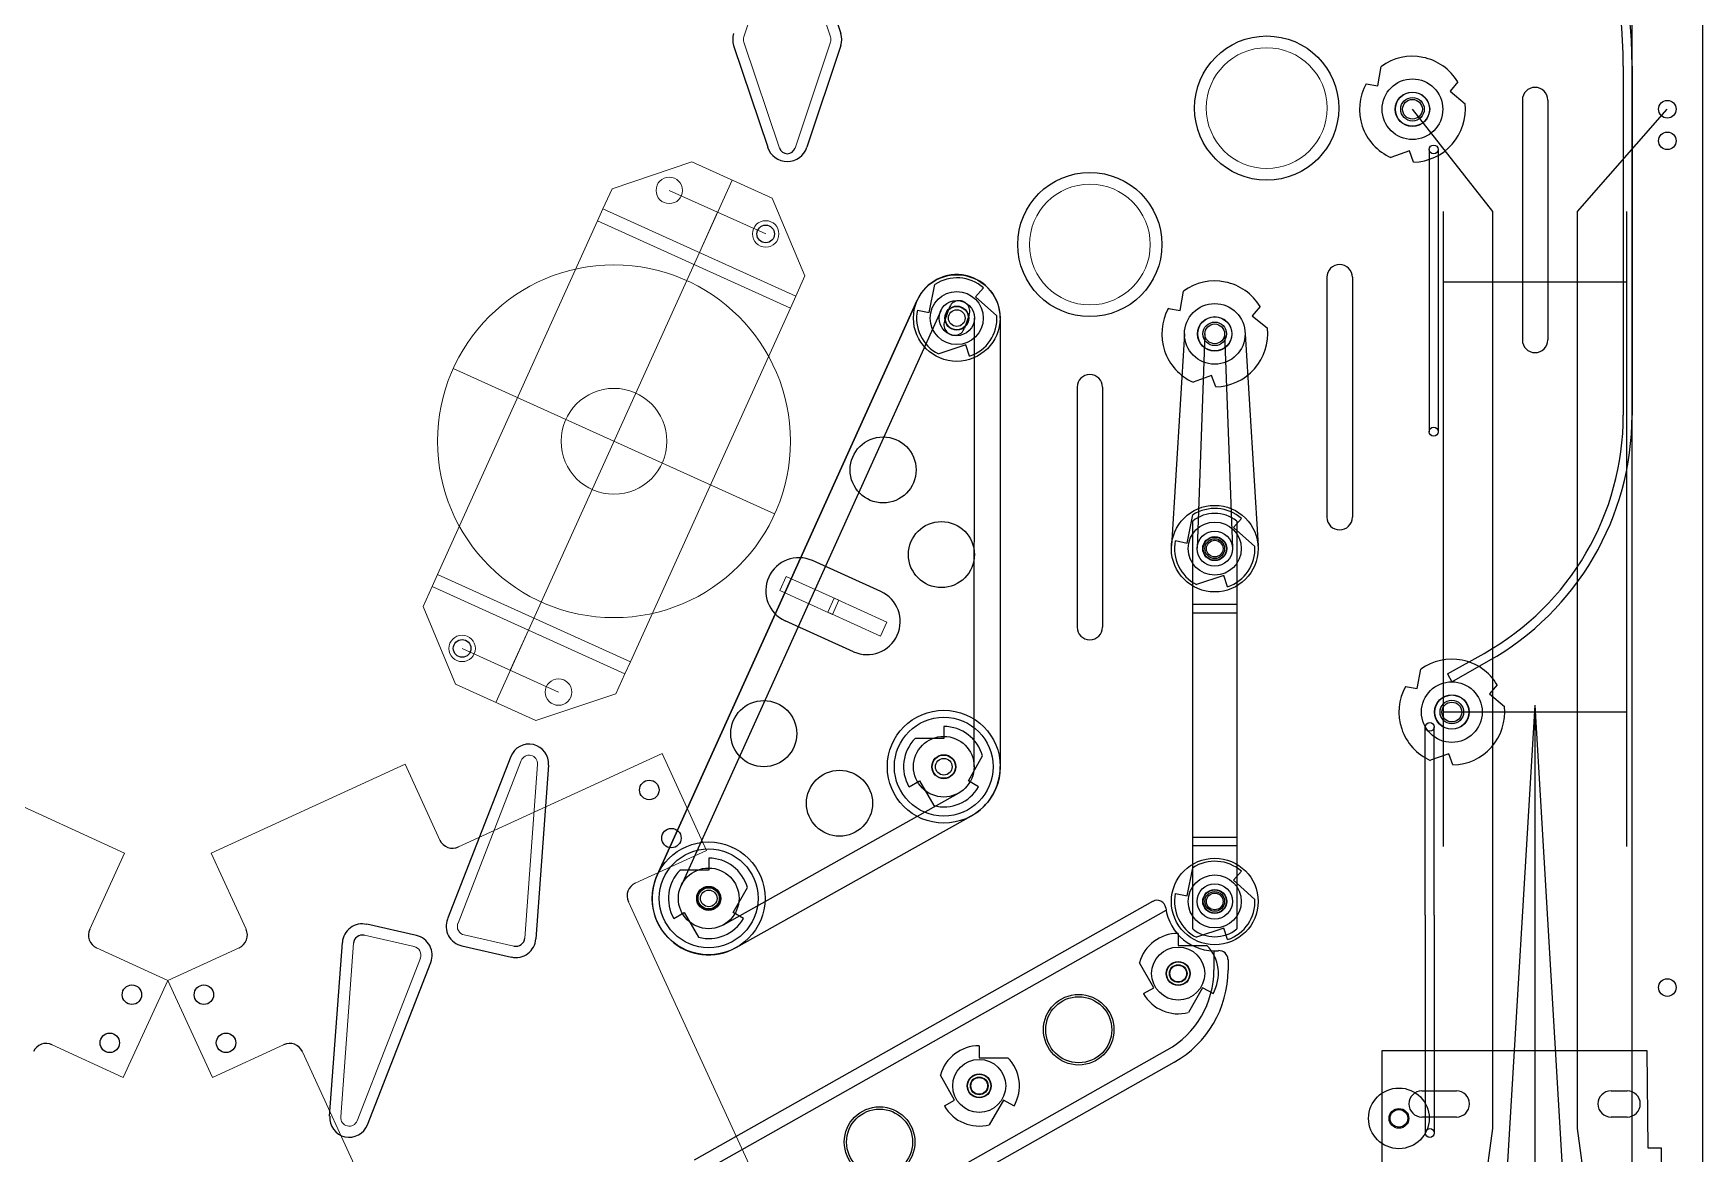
# Model space of a CAD drawing. Extents: x 0 to 20.5, y 0 to 46.
# Drawn here: x 8.42 to 20.25, y 7.82 to 15.76 of the extents above; entities that cross this region are included whole.
import ezdxf

# ---------------------------------------------------------------- set-up
doc = ezdxf.new("R2010")
doc.units = 0
doc.header["$LTSCALE"] = 4.25085
doc.header["$MEASUREMENT"] = 0
for name, color, linetype in [('1_250BIT_500DEP', 5, 'Continuous'), ('2_250BIT_250DEP', 3, 'Continuous'), ('6_125BIT_500DEP', 5, 'Continuous'), ('7A_1250BALL', 5, 'Continuous'), ('8_250BIT_500OUTLINE', 5, 'Continuous'), ('Z0_BOTCOMP', 4, 'Continuous'), ('Z0_FLYWIRES', 47, 'Continuous'), ('Z0_PLASTICS', 37, 'Continuous'), ('Z0_RUBBER', 2, 'Continuous'), ('Z0_SIDERAILS', 42, 'Continuous'), ('Z0_TOPCOMP', 6, 'Continuous'), ('Z0_WALLS', 42, 'Continuous'), ('Z0_WIREFORMS', 38, 'Continuous')]:
    doc.layers.add(name, color=color, linetype=linetype)

msp = doc.modelspace()

# ---------------------------------------------------------------- linework, layer by layer
at = {"layer": '1_250BIT_500DEP', "color": 5, "linetype": 'Continuous', "lineweight": 25}
for p, q in [((14.427, 11.807), (13.942, 12.026)), ((14.233, 11.38), (13.749, 11.599))]:
    msp.add_line(p, q, dxfattribs=at)
at = {"layer": '1_250BIT_500DEP', "color": 5, "linetype": 'Continuous', "lineweight": 5}
for centre in [(17.161, 15.232), (15.908, 14.265)]:
    msp.add_circle(centre, 0.428, dxfattribs=at)
at = {"layer": '1_250BIT_500DEP', "color": 5, "linetype": 'Continuous', "lineweight": 25}
for centre in [(14.443, 12.668), (14.856, 12.068), (13.597, 10.799), (14.134, 10.306), (15.829, 8.701), (14.418, 7.905)]:
    msp.add_circle(centre, 0.234, dxfattribs=at)
for centre, start, end in [((13.846, 11.812), 65.6633, -114.3367), ((14.33, 11.593), -114.3367, 65.6633)]:
    msp.add_arc(centre, 0.234, start, end, dxfattribs=at)
at = {"layer": '2_250BIT_250DEP', "color": 3, "linetype": 'Continuous', "lineweight": 25}
for p, q in [((13.903, 16.482), (14.143, 15.761)), ((13.384, 15.675), (13.625, 14.955)), ((14.143, 15.675), (13.903, 14.955)), ((11.805, 10.636), (11.357, 9.486)), ((12.073, 10.576), (11.983, 9.344)), ((11.137, 9.368), (10.784, 9.448)), ((10.521, 8.088), (10.612, 9.32)), ((11.458, 9.296), (11.81, 9.216)), ((10.79, 8.028), (11.238, 9.178))]:
    msp.add_line(p, q, dxfattribs=at)
for centre in [(17.161, 15.232), (15.908, 14.265)]:
    msp.add_circle(centre, 0.511, dxfattribs=at)
for centre, radius, start, end in [((13.513, 15.718), 0.136, 161.5658, -161.5659), ((14.014, 15.718), 0.136, -18.4341, 18.4357), ((13.764, 15.001), 0.147, -161.507, -18.4227), ((11.934, 10.586), 0.139, -4.19, 158.7459), ((11.489, 9.434), 0.142, 158.746, -102.722), ((10.753, 9.309), 0.142, 77.278, 175.81), ((11.105, 9.23), 0.142, -21.254, 77.278), ((11.841, 9.355), 0.142, -102.722, -4.19), ((10.66, 8.078), 0.139, 175.81, -21.2541)]:
    msp.add_arc(centre, radius, start, end, dxfattribs=at)
at = {"layer": '6_125BIT_500DEP', "color": 5, "linetype": 'Continuous', "lineweight": 5}
for p, q in [((13.708, 16.488), (13.457, 15.737)), ((13.82, 16.488), (14.07, 15.737)), ((13.457, 15.7), (13.708, 14.949)), ((14.07, 15.7), (13.82, 14.949)), ((11.878, 10.608), (11.431, 9.457)), ((11.994, 10.581), (11.904, 9.35)), ((11.119, 9.291), (10.767, 9.371)), ((11.475, 9.373), (11.827, 9.293)), ((10.6, 8.083), (10.69, 9.314)), ((10.716, 8.056), (11.164, 9.207))]:
    msp.add_line(p, q, dxfattribs=at)
at = {"layer": '6_125BIT_500DEP', "color": 5, "linetype": 'Continuous', "lineweight": 25}
for p, q in [((18.973, 15.289), (18.973, 13.589)), ((19.153, 15.289), (19.153, 13.589)), ((17.588, 14.033), (17.588, 12.333)), ((17.768, 14.033), (17.768, 12.333)), ((15.818, 13.254), (15.818, 11.554)), ((15.998, 13.254), (15.998, 11.554))]:
    msp.add_line(p, q, dxfattribs=at)
for centre, radius in [((18.194, 15.224), 0.122), ((20, 15), 0.0625), ((13.611, 14.34), 0.0625), ((14.965, 13.744), 0.0825), ((16.793, 13.632), 0.122), ((16.793, 12.11), 0.0825), ((11.46, 11.403), 0.0625), ((18.473, 10.952), 0.122), ((14.873, 10.565), 0.0825), ((13.207, 9.632), 0.0825), ((16.793, 9.61), 0.0825), ((16.534, 9.099), 0.0825), ((20, 9), 0.0625), ((15.124, 8.303), 0.0825), ((18.098, 8.073), 0.0625)]:
    msp.add_circle(centre, radius, dxfattribs=at)
for centre, radius, start, end in [((19.063, 15.289), 0.09, 0, 180), ((13.764, 14.968), 0.059, -161.5757, -18.4227), ((17.678, 14.033), 0.09, 0, 180), ((19.063, 13.589), 0.09, 180, 0), ((15.908, 13.254), 0.09, 0, 180), ((17.678, 12.333), 0.09, 180, 0), ((15.908, 11.554), 0.09, 180, 0), ((10.753, 9.309), 0.063, 77.278, 175.81), ((11.841, 9.355), 0.063, -102.722, -4.19)]:
    msp.add_arc(centre, radius, start, end, dxfattribs=at)
at = {"layer": '6_125BIT_500DEP', "color": 5, "linetype": 'Continuous', "lineweight": 5}
for centre, radius, start, end in [((11.934, 10.586), 0.0602, -4.19, 158.7459), ((11.489, 9.434), 0.063, 158.7459, -102.722), ((11.105, 9.23), 0.063, -21.2541, 77.278), ((10.66, 8.078), 0.0602, 175.81, -21.2541)]:
    msp.add_arc(centre, radius, start, end, dxfattribs=at)
at = {"layer": '6_125BIT_500DEP', "color": 5, "linetype": 'Continuous', "lineweight": 5, "extrusion": (0, 0, -1)}
for centre, major_axis, start_param, end_param in [((13.513, 15.718), (-0.056, -0.0187), 0, 0.643499), ((14.014, 15.718), (0.0187, -0.056), 4.712389, 5.355888)]:
    msp.add_ellipse(centre, major_axis=major_axis, ratio=1, start_param=start_param, end_param=end_param, dxfattribs=at)
at = {"layer": '7A_1250BALL', "color": 6, "linetype": 'Continuous', "lineweight": 25}
for p in [(18.657, 4.165), (19.063, 4.165), (19.469, 4.165)]:
    msp.add_line(p, (19.063, 11), dxfattribs=at)
at = {"layer": '8_250BIT_500OUTLINE', "color": 5, "linetype": 'Continuous', "lineweight": 25}
msp.add_line((20.25, 46), (20.25, 4.165), dxfattribs=at)
at = {"layer": 'Z0_BOTCOMP', "color": 4, "linetype": 'Continuous', "lineweight": 25}
for p, q in [((17.949, 15.39), (17.973, 15.527)), ((17.865, 15.405), (17.949, 15.39)), ((18.515, 15.418), (18.46, 15.353)), ((18.46, 15.353), (18.567, 15.263)), ((18.172, 14.929), (18.041, 14.881)), ((18.201, 14.849), (18.172, 14.929)), ((14.769, 13.784), (14.81, 13.983)), ((15.154, 13.958), (15.098, 13.894)), ((15.098, 13.894), (15.25, 13.76)), ((16.548, 13.798), (16.572, 13.935)), ((14.686, 13.801), (14.769, 13.784)), ((16.465, 13.813), (16.548, 13.798)), ((17.114, 13.826), (17.059, 13.761)), ((17.059, 13.761), (17.166, 13.672)), ((15.029, 13.555), (14.837, 13.49)), ((15.056, 13.474), (15.029, 13.555)), ((16.771, 13.337), (16.641, 13.29)), ((16.8, 13.257), (16.771, 13.337)), ((16.597, 12.15), (16.637, 12.349)), ((16.982, 12.324), (16.925, 12.26)), ((16.925, 12.26), (17.078, 12.125)), ((16.514, 12.167), (16.597, 12.15)), ((16.857, 11.92), (16.664, 11.856)), ((16.884, 11.84), (16.857, 11.92)), ((18.228, 11.118), (18.253, 11.255)), ((18.145, 11.133), (18.228, 11.118)), ((18.794, 11.146), (18.74, 11.081)), ((18.74, 11.081), (18.846, 10.992)), ((14.873, 10.765), (14.67, 10.765)), ((14.873, 10.85), (14.873, 10.765)), ((18.452, 10.657), (18.321, 10.61)), ((18.481, 10.577), (18.452, 10.657)), ((15.047, 10.465), (15.148, 10.641)), ((14.627, 10.422), (14.7, 10.465)), ((14.7, 10.465), (14.802, 10.289)), ((15.12, 10.422), (15.047, 10.465)), ((13.207, 9.832), (13.003, 9.832)), ((13.207, 9.917), (13.207, 9.832)), ((16.597, 9.65), (16.637, 9.849)), ((16.982, 9.824), (16.925, 9.76)), ((13.38, 9.532), (13.481, 9.708)), ((16.925, 9.76), (17.078, 9.625)), ((16.514, 9.667), (16.597, 9.65)), ((12.96, 9.49), (13.033, 9.532)), ((13.033, 9.532), (13.135, 9.356)), ((13.453, 9.49), (13.38, 9.532)), ((16.534, 9.384), (16.534, 9.299)), ((16.857, 9.42), (16.664, 9.356)), ((16.884, 9.34), (16.857, 9.42)), ((16.534, 9.299), (16.737, 9.299)), ((16.361, 8.999), (16.259, 9.175)), ((16.287, 8.957), (16.361, 8.999)), ((16.707, 8.999), (16.606, 8.824)), ((16.781, 8.957), (16.707, 8.999)), ((15.124, 8.588), (15.124, 8.503)), ((19.858, 8.552), (17.978, 8.552)), ((17.978, 8.552), (17.978, 3.702)), ((19.865, 7.862), (19.858, 8.552)), ((15.124, 8.503), (15.327, 8.503)), ((14.95, 8.203), (14.849, 8.379)), ((14.877, 8.161), (14.95, 8.203)), ((15.297, 8.203), (15.195, 8.028)), ((15.37, 8.161), (15.297, 8.203)), ((18.168, 8.175), (18.168, 8.175)), ((18.261, 8.267), (18.506, 8.267)), ((18.598, 8.175), (18.598, 8.175)), ((19.508, 8.175), (19.508, 8.175)), ((19.601, 8.267), (19.716, 8.267)), ((19.808, 8.175), (19.808, 8.175)), ((18.506, 8.082), (18.261, 8.082)), ((19.716, 8.082), (19.601, 8.082)), ((19.958, 7.862), (19.865, 7.862)), ((19.958, 3.702), (19.958, 7.862))]:
    msp.add_line(p, q, dxfattribs=at)
at = {"layer": 'Z0_BOTCOMP', "color": 4, "linetype": 'Continuous', "lineweight": 5}
for p, q in [((13.088, 14.851), (12.522, 14.661)), ((13.657, 14.593), (13.088, 14.851)), ((13.141, 14.209), (13.373, 14.722)), ((12.457, 14.519), (12.522, 14.661)), ((13.611, 14.34), (12.928, 14.649)), ((13.889, 14.043), (13.657, 14.593)), ((12.419, 14.433), (11.286, 11.928)), ((12.457, 14.519), (12.419, 14.433)), ((13.786, 13.815), (12.419, 14.433)), ((12.419, 14.433), (13.786, 13.815)), ((13.824, 13.9), (12.457, 14.519)), ((13.27, 14.494), (13.141, 14.209)), ((13.141, 14.209), (11.93, 11.533)), ((13.824, 13.9), (13.889, 14.043)), ((13.786, 13.815), (13.824, 13.9)), ((12.652, 11.309), (13.786, 13.815)), ((13.674, 12.356), (11.397, 13.386)), ((11.183, 11.7), (11.247, 11.842)), ((11.247, 11.842), (11.286, 11.928)), ((12.614, 11.224), (11.247, 11.842)), ((11.286, 11.928), (12.652, 11.309)), ((11.286, 11.928), (12.652, 11.309)), ((11.414, 11.149), (11.183, 11.7)), ((11.93, 11.533), (11.698, 11.021)), ((11.93, 11.533), (11.801, 11.248)), ((12.143, 11.094), (11.46, 11.403)), ((12.652, 11.309), (12.614, 11.224)), ((11.983, 10.892), (11.414, 11.149)), ((12.549, 11.082), (12.614, 11.224)), ((12.549, 11.082), (11.983, 10.892)), ((12.877, 10.659), (11.435, 9.996)), ((12.877, 10.659), (13.192, 9.972)), ((9.068, 9.951), (7.694, 10.582)), ((9.682, 9.951), (11.056, 10.582)), ((11.056, 10.582), (11.302, 10.045)), ((8.821, 9.414), (9.068, 9.951)), ((9.929, 9.414), (9.682, 9.951)), ((12.687, 9.74), (13.192, 9.972)), ((13.625, 7.461), (12.638, 9.607)), ((8.87, 9.281), (9.375, 9.049)), ((9.88, 9.281), (9.375, 9.049)), ((9.059, 8.363), (9.375, 9.049)), ((9.691, 8.363), (9.375, 9.049)), ((9.059, 8.363), (8.555, 8.595)), ((9.691, 8.363), (10.195, 8.595)), ((11.315, 6.399), (10.328, 8.545))]:
    msp.add_line(p, q, dxfattribs=at)
at = {"layer": 'Z0_BOTCOMP', "color": 4, "linetype": 'Continuous', "lineweight": 25}
for centre, radius in [((18.194, 15.224), 0.121), ((18.194, 15.224), 0.0835), ((14.965, 13.744), 0.085), ((14.965, 13.744), 0.059), ((16.793, 13.632), 0.121), ((16.793, 13.632), 0.0835), ((16.793, 12.11), 0.085), ((16.793, 12.11), 0.059), ((18.473, 10.952), 0.121), ((18.473, 10.952), 0.0835), ((14.873, 10.565), 0.085), ((14.873, 10.565), 0.059), ((12.786, 10.4), 0.069), ((12.943, 10.059), 0.069), ((13.207, 9.632), 0.085), ((13.207, 9.632), 0.059), ((16.793, 9.61), 0.085), ((16.793, 9.61), 0.059), ((16.534, 9.099), 0.085), ((16.534, 9.099), 0.059), ((9.12, 8.949), 0.069), ((9.63, 8.949), 0.069), ((8.963, 8.608), 0.069), ((9.787, 8.608), 0.069), ((15.124, 8.303), 0.085), ((15.124, 8.303), 0.059)]:
    msp.add_circle(centre, radius, dxfattribs=at)
at = {"layer": 'Z0_BOTCOMP', "color": 4, "linetype": 'Continuous', "lineweight": 5}
for centre, radius in [((12.928, 14.649), 0.0938), ((13.611, 14.34), 0.0938), ((12.536, 12.871), 1.25), ((12.536, 12.871), 0.375), ((11.46, 11.403), 0.0938), ((12.143, 11.094), 0.0938)]:
    msp.add_circle(centre, radius, dxfattribs=at)
at = {"layer": 'Z0_BOTCOMP', "color": 4, "linetype": 'Continuous', "lineweight": 25}
for centre, radius, start, end in [((18.194, 15.224), 0.375, 31.1354, 126.023), ((18.194, 15.224), 0.375, 151.1354, -113.977), ((18.194, 15.224), 0.375, -88.8646, 6.023), ((14.965, 13.744), 0.285, 48.5559, 123.1238), ((16.793, 13.632), 0.375, 31.1354, 126.023), ((14.965, 13.744), 0.285, 168.5559, -116.8762), ((14.965, 13.744), 0.285, -71.4441, 3.1238), ((16.793, 13.632), 0.375, 151.1354, -113.977), ((16.793, 13.632), 0.375, -88.8646, 6.023), ((16.793, 12.11), 0.285, 48.5559, 123.1238), ((16.793, 12.11), 0.285, 168.5559, -116.8762), ((16.793, 12.11), 0.285, -71.4441, 3.1238), ((18.473, 10.952), 0.375, 31.1354, 126.023), ((18.473, 10.952), 0.375, 151.1354, -113.977), ((18.473, 10.952), 0.375, -88.8646, 6.023), ((14.873, 10.565), 0.285, 135.4321, -150), ((14.873, 10.565), 0.285, 15.4321, 90), ((14.873, 10.565), 0.285, -104.5679, -30), ((11.393, 10.087), 0.1, -155.3152, -65.3152), ((13.207, 9.632), 0.285, 135.4321, -150), ((13.207, 9.632), 0.285, 15.4321, 90), ((16.793, 9.61), 0.285, 48.5559, 123.1238), ((12.729, 9.649), 0.1, 114.6848, -155.3152), ((16.793, 9.61), 0.285, 168.5559, -116.8762), ((16.793, 9.61), 0.285, -71.4441, 3.1238), ((13.207, 9.632), 0.285, -104.5679, -30), ((8.912, 9.372), 0.1, 155.3152, -114.6848), ((9.838, 9.372), 0.1, -65.3152, 24.6848), ((16.534, 9.099), 0.285, 90, 164.5679), ((16.534, 9.099), 0.285, -30, 44.5679), ((16.534, 9.099), 0.285, -150, -75.4321), ((8.513, 8.504), 0.1, 65.3152, 155.3152), ((10.237, 8.504), 0.1, 24.6848, 114.6848), ((15.124, 8.303), 0.285, 90, 164.5679), ((15.124, 8.303), 0.285, -30, 44.5679), ((18.261, 8.175), 0.0925, 90, 180), ((18.261, 8.175), 0.0925, 180, -90), ((18.506, 8.175), 0.0925, 0, 90), ((18.506, 8.175), 0.0925, -90, 0), ((19.601, 8.175), 0.0925, 90, 180), ((19.601, 8.175), 0.0925, 180, -90), ((19.716, 8.175), 0.0925, 0, 90), ((19.716, 8.175), 0.0925, -90, 0), ((15.124, 8.303), 0.285, -150, -75.4321)]:
    msp.add_arc(centre, radius, start, end, dxfattribs=at)
at = {"layer": 'Z0_FLYWIRES', "color": 47, "linetype": 'Continuous', "lineweight": 25}
for p, q in [((18.763, 14.5), (18.194, 15.224)), ((19.363, 14.5), (20, 15.224)), ((18.413, 10), (18.413, 14.5)), ((18.763, 8), (18.763, 14.5)), ((19.363, 8), (19.363, 14.5)), ((19.713, 10), (19.713, 14.5)), ((18.413, 14), (19.713, 14)), ((19.713, 10.952), (18.413, 10.952)), ((18.626, 7), (18.763, 8)), ((19.501, 7), (19.363, 8))]:
    msp.add_line(p, q, dxfattribs=at)
msp.add_circle((20, 15.224), 0.0625, dxfattribs=at)
at = {"layer": 'Z0_PLASTICS', "color": 37, "linetype": 'Continuous', "lineweight": 25}
for p, q in [((14.685, 13.871), (12.842, 9.797)), ((14.911, 13.816), (14.878, 13.722)), ((15.053, 13.767), (15.02, 13.672)), ((15.273, 13.744), (15.273, 10.565)), ((13.402, 9.283), (15.069, 10.216))]:
    msp.add_line(p, q, dxfattribs=at)
msp.add_circle((13.207, 9.632), 0.075, dxfattribs=at)
for centre, radius, start, end in [((14.965, 13.744), 0.308, 0.009, 155.6479), ((14.873, 10.565), 0.4, -60.7714, 0.018), ((13.206, 9.632), 0.4, 155.6569, -60.765)]:
    msp.add_arc(centre, radius, start, end, dxfattribs=at)
for centre, major_axis, start_param, end_param in [((14.982, 13.792), (0.0245, 0.0709), 4.712389, 7.853982), ((14.949, 13.697), (-0.0709, 0.0245), 0, 3.141593)]:
    msp.add_ellipse(centre, major_axis=major_axis, ratio=1, start_param=start_param, end_param=end_param, dxfattribs=at)
at = {"layer": 'Z0_RUBBER', "color": 2, "linetype": 'Continuous', "lineweight": 25}
for p, q in [((12.842, 9.797), (14.685, 13.871)), ((14.852, 13.796), (13.011, 9.721)), ((15.088, 10.565), (15.09, 13.744)), ((15.273, 13.732), (15.273, 10.565)), ((16.578, 13.632), (16.486, 12.129)), ((16.723, 13.632), (16.668, 12.114)), ((16.863, 13.632), (16.918, 12.114)), ((17.008, 13.632), (17.1, 12.129)), ((13.311, 9.444), (14.978, 10.377)), ((13.402, 9.283), (15.069, 10.216))]:
    msp.add_line(p, q, dxfattribs=at)
for centre, radius in [((18.194, 15.224), 0.215), ((18.194, 15.224), 0.07), ((14.965, 13.744), 0.307), ((14.965, 13.744), 0.125), ((16.793, 13.632), 0.215), ((16.793, 13.632), 0.07), ((16.793, 12.11), 0.307), ((16.793, 12.11), 0.125), ((18.473, 10.952), 0.215), ((18.473, 10.952), 0.07), ((14.873, 10.565), 0.4), ((14.873, 10.565), 0.215), ((13.207, 9.632), 0.4), ((13.207, 9.632), 0.215), ((16.793, 9.61), 0.307), ((16.793, 9.61), 0.125), ((18.098, 8.073), 0.215), ((18.098, 8.073), 0.07)]:
    msp.add_circle(centre, radius, dxfattribs=at)
at = {"layer": 'Z0_SIDERAILS', "color": 42, "linetype": 'Continuous', "lineweight": 25}
for p, q in [((19.75, 4.8), (19.75, 41.5)), ((20.25, 41.5), (20.25, 4.8))]:
    msp.add_line(p, q, dxfattribs=at)
at = {"layer": 'Z0_TOPCOMP', "color": 6, "linetype": 'Continuous', "lineweight": 25}
for p, q in [((16.637, 9.415), (16.637, 12.305)), ((16.949, 12.305), (16.949, 9.415)), ((16.637, 11.716), (16.949, 11.716)), ((16.637, 11.654), (16.637, 11.716)), ((16.949, 11.716), (16.949, 11.654)), ((16.949, 11.654), (16.637, 11.654)), ((16.637, 10.004), (16.637, 10.066)), ((16.637, 10.066), (16.949, 10.066)), ((16.949, 10.066), (16.949, 10.004)), ((16.949, 10.004), (16.637, 10.004))]:
    msp.add_line(p, q, dxfattribs=at)
at = {"layer": 'Z0_TOPCOMP', "color": 6, "linetype": 'Continuous', "lineweight": 5}
for p, q in [((13.712, 11.813), (13.757, 11.912)), ((13.757, 11.912), (14.13, 11.744)), ((14.085, 11.644), (13.712, 11.813)), ((14.051, 11.66), (14.096, 11.759)), ((14.13, 11.744), (14.085, 11.644)), ((14.096, 11.759), (14.469, 11.59)), ((14.424, 11.491), (14.051, 11.66)), ((14.469, 11.59), (14.424, 11.491))]:
    msp.add_line(p, q, dxfattribs=at)
at = {"layer": 'Z0_TOPCOMP', "color": 6, "linetype": 'Continuous', "lineweight": 25}
for centre, radius in [((14.965, 13.744), 0.188), ((16.793, 12.11), 0.188), ((16.793, 12.11), 0.07), ((14.873, 10.565), 0.35), ((13.207, 9.632), 0.35), ((16.793, 9.61), 0.188), ((16.793, 9.61), 0.07)]:
    msp.add_circle(centre, radius, dxfattribs=at)
for centre, start, end in [((16.793, 12.11), 51.3178, 128.6822), ((16.793, 9.61), -128.6822, -51.3178)]:
    msp.add_arc(centre, 0.25, start, end, dxfattribs=at)
at = {"layer": 'Z0_WALLS', "color": 42, "linetype": 'Continuous', "lineweight": 25}
for p, q in [((19.688, 15.528), (19.688, 13.056)), ((19.75, 15.528), (19.75, 13.056)), ((18.442, 11.222), (18.702, 11.368)), ((18.473, 11.167), (18.733, 11.314)), ((18.442, 11.222), (18.473, 11.167)), ((16.353, 9.61), (13.103, 7.776)), ((13.152, 7.688), (16.448, 9.549)), ((16.787, 9.26), (16.787, 9.124)), ((16.887, 9.199), (16.887, 9.124)), ((13.608, 6.951), (16.456, 8.558)), ((13.657, 6.863), (16.505, 8.471))]:
    msp.add_line(p, q, dxfattribs=at)
for centre, radius in [((16.534, 9.099), 0.188), ((16.534, 9.099), 0.0625), ((15.829, 8.701), 0.25), ((15.124, 8.303), 0.188), ((15.124, 8.303), 0.0625), ((14.418, 7.905), 0.25)]:
    msp.add_circle(centre, radius, dxfattribs=at)
for centre, radius, start, end in [((16.304, 15.528), 3.446, -0.0001, 48.8522), ((16.304, 15.528), 3.384, -0.0001, 48.8522), ((17.75, 13.056), 1.938, -60.5615, -0.0001), ((17.75, 13.056), 2, -60.5615, -0.0001), ((16.384, 9.556), 0.0625, 7.5727, 119.4385), ((16.793, 9.61), 0.35, -172.4273, -85.6671), ((16.824, 9.199), 0.0625, 0, 94.3329), ((16.137, 9.124), 0.65, -60.5615, 0), ((16.137, 9.124), 0.75, -60.5615, 0)]:
    msp.add_arc(centre, radius, start, end, dxfattribs=at)
at = {"layer": 'Z0_WIREFORMS', "color": 38, "linetype": 'Continuous', "lineweight": 25}
for p, q in [((18.313, 14.939), (18.313, 12.939)), ((18.375, 14.939), (18.375, 12.939)), ((18.285, 9.513), (18.285, 10.847)), ((18.348, 9.513), (18.348, 10.847)), ((18.285, 9.513), (18.285, 7.969)), ((18.348, 9.513), (18.348, 7.969))]:
    msp.add_line(p, q, dxfattribs=at)
for centre in [(18.344, 14.939), (18.344, 12.939), (18.317, 10.847), (18.317, 7.969)]:
    msp.add_circle(centre, 0.0312, dxfattribs=at)

doc.saveas('drawing.dxf')
